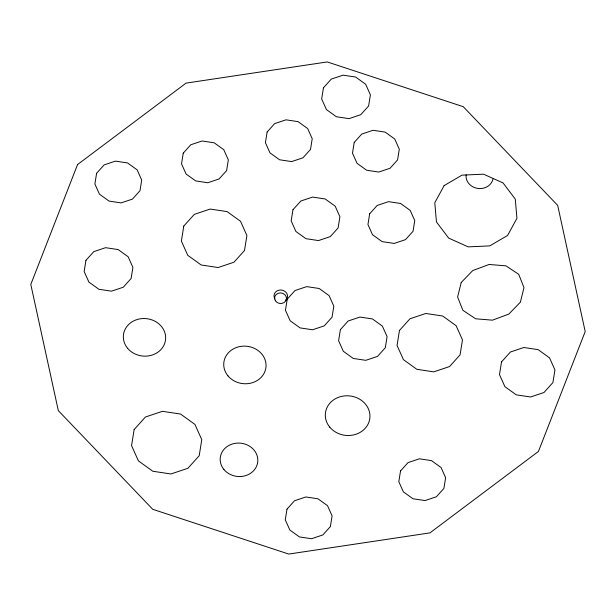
<?xml version="1.0" encoding="UTF-8"?>
<svg xmlns="http://www.w3.org/2000/svg" width="616" height="616" viewBox="0 0 616 616"><rect width="100%" height="100%" fill="white"/><g stroke="black" fill="none" stroke-linecap="round" stroke-linejoin="round"><path stroke-width="0.92" d="M492.977 179.025A13.598 12.066 6.3 0 1 477.616 188.388A13.598 12.066 6.3 0 1 466.127 174.813M274.913 298.906A6.784 6.021 6.3 0 1 276.884 290.998A6.784 6.021 6.3 0 1 285.963 292.269A6.784 6.021 6.3 0 1 285.57 300.392M96.604 173.273L94.887 183.984L99.438 194.156L109.04 201.078L121.121 202.887L132.448 199.099L139.978 190.737L141.695 180.034L137.145 169.854L127.535 162.932L115.454 161.123L104.135 164.911L96.604 173.273M85.947 260.337L84.153 271.487L88.897 282.074L98.899 289.281L111.481 291.168L123.269 287.225L131.108 278.517L132.894 267.367L128.159 256.772L118.156 249.572L105.575 247.686L93.786 251.628L85.947 260.337M134.142 429.552L131.562 445.607L138.392 460.868L152.799 471.248L170.925 473.966L187.911 468.283L199.199 455.74L201.779 439.678L194.949 424.416L180.542 414.037L162.416 411.326L145.438 417.001L134.142 429.552M183.245 153.138L181.528 163.841L186.078 174.02L195.68 180.935L207.769 182.744L219.088 178.963L226.619 170.594L228.336 159.891L223.785 149.711L214.175 142.796L202.094 140.987L190.775 144.768L183.245 153.138M183.776 226.08L181.374 241.064L187.749 255.309L201.193 264.995L218.11 267.529L233.957 262.224L244.498 250.52L246.9 235.528L240.533 221.283L227.081 211.596L210.172 209.063L194.317 214.368L183.776 226.08M267.136 131.978L265.419 142.681L269.97 152.86L279.572 159.775L291.653 161.584L302.98 157.804L310.51 149.434L312.227 138.731L307.669 128.559L298.067 121.637L285.986 119.827L274.659 123.616L267.136 131.978M292.962 209.733L291.175 220.882L295.911 231.477L305.913 238.677L318.495 240.563L330.284 236.621L338.122 227.912L339.909 216.763L335.173 206.168L325.171 198.968L312.589 197.082L300.8 201.024L292.962 209.733M287.225 299.176L285.447 310.241L290.151 320.751L300.077 327.905L312.558 329.776L324.262 325.864L332.039 317.217L333.818 306.16L329.113 295.642L319.188 288.496L306.699 286.625L295.002 290.536L287.225 299.176M323.446 87.811L321.66 98.953L326.403 109.548L336.398 116.755L348.979 118.642L360.768 114.699L368.607 105.991L370.401 94.841L365.658 84.246L355.655 77.046L343.074 75.16L331.285 79.102L323.446 87.811M287.002 509.116L285.277 519.819L289.836 529.999L299.438 536.921L311.519 538.731L322.846 534.942L330.376 526.58L332.093 515.869L327.535 505.697L317.933 498.775L305.852 496.966L294.525 500.754L287.002 509.116M354.208 142.442L352.491 153.145L357.041 163.317L366.643 170.239L378.732 172.049L390.051 168.26L397.582 159.898L399.299 149.195L394.748 139.016L385.139 132.101L373.057 130.292L361.738 134.072L354.208 142.442M340.379 329.652L338.6 340.74L343.312 351.282L353.268 358.45L365.781 360.322L377.516 356.402L385.316 347.732L387.094 336.644L382.374 326.103L372.426 318.934L359.906 317.063L348.179 320.982L340.379 329.652M369.662 213.821L367.945 224.524L372.495 234.696L382.105 241.618L394.186 243.428L405.505 239.639L413.036 231.277L414.753 220.574L410.202 210.395L400.593 203.472L388.511 201.663L377.192 205.451L369.662 213.821M399.461 330.469L397.058 345.43L403.418 359.644L416.847 369.315L433.733 371.848L449.557 366.559L460.075 354.862L462.477 339.901L456.117 325.687L442.688 316.016L425.802 313.482L409.979 318.772L399.461 330.469M400.531 470.955L398.814 481.658L403.365 491.838L412.966 498.76L425.048 500.569L436.374 496.781L443.905 488.419L445.622 477.708L441.064 467.536L431.462 460.614L419.38 458.805L408.054 462.593L400.531 470.955M501.524 361.908L499.484 374.59L504.881 386.64L516.254 394.841L530.568 396.981L543.982 392.5L552.906 382.59L554.939 369.908L549.541 357.858L538.168 349.657L523.854 347.516L510.441 351.998L501.524 361.908M461.23 282.467L457.611 297.02L462.885 310.31L475.644 318.788L492.461 320.166L508.831 314.091L520.374 302.179L523.993 287.626L518.718 274.328L505.959 265.85L489.142 264.472L472.772 270.547L461.23 282.467M77.554 164.557L30.8 284.43L58.32 410.618L152.737 509.309L288.758 554.061L429.937 532.886L538.446 451.443L585.2 331.57L557.68 205.382L463.263 106.691L327.242 61.939L186.063 83.114L77.554 164.557M444.144 185.593L434.796 202.726L436.451 221.945L448.671 238.099L468.175 246.87L489.743 245.9L507.592 235.451L516.94 218.326L515.284 199.107L503.072 182.944L483.56 174.174L462 175.144L444.144 185.593M329.768 427.158A22.369 19.843 6.3 0 0 368.175 423.916A22.369 19.843 6.3 0 0 344.945 395.865A22.369 19.843 6.3 0 0 329.768 427.158M227.974 375.852A21.183 18.788 6.3 0 0 264.356 372.78A21.183 18.788 6.3 0 0 242.35 346.207A21.183 18.788 6.3 0 0 227.974 375.852M223.939 469.515A18.857 16.724 6.3 0 0 256.318 466.789A18.857 16.724 6.3 0 0 236.729 443.135A18.857 16.724 6.3 0 0 223.939 469.515M127.574 348.248A21.183 18.788 6.3 0 0 163.956 345.176A21.183 18.788 6.3 0 0 141.95 318.603A21.183 18.788 6.3 0 0 127.574 348.248M275.375 300.747A5.968 5.298 6.3 0 0 285.701 300.978A5.968 5.298 6.3 0 0 280.526 292.908A5.968 5.298 6.3 0 0 275.375 300.747"/></g></svg>
